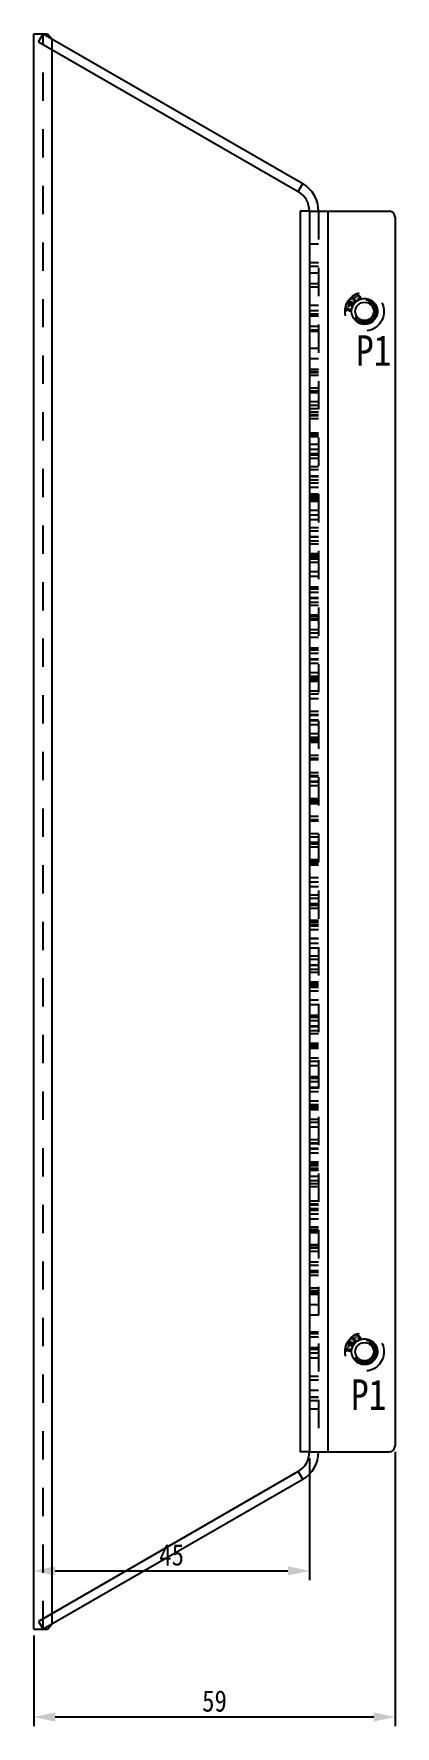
# Model space of a CAD drawing. Header units: millimetres. Extents: x -177 to 18421, y -5017 to 3255.
# Drawn here: x 9887.7 to 9946.7, y 1463.4 to 1740 of the extents above; entities that cross this region are included whole.
import ezdxf

# ---------------------------------------------------------------- set-up
doc = ezdxf.new("R2010")
doc.units = ezdxf.units.MM
doc.header["$LTSCALE"] = 46.255
doc.header["$PDMODE"] = 3
doc.header["$PDSIZE"] = 8
doc.linetypes.add('HIDDEN', pattern=[0.2, 0.1, -0.1])
doc.layers.get('0').update_dxf_attribs({"linetype": 'CONTINUOUS'})
doc.layers.get('Defpoints').update_dxf_attribs({"linetype": 'CONTINUOUS'})
doc.layers.add('02___PRT_ALL_AXES', color=7, linetype='CONTINUOUS')
doc.layers.add('DEFAULT_2', color=8, linetype='HIDDEN')
doc.styles.get("Standard").update_dxf_attribs({"font": 'txt', "width": 0.85})
doc.dimstyles.new('DIMSTYLE_1', dxfattribs={"dimtxt": 3.5, "dimasz": 3.5, "dimexe": 1.5, "dimexo": 1, "dimgap": 0.875, "dimtad": 1, "dimdsep": 46, "dimtxsty": 'Standard', "dimblk": '_FILLED', "dimcen": 0.09, "dimadec": 0, "dimazin": 0, "dimtp": 0.01, "dimtm": 0.01, "dimtfac": 1, "dimtofl": 0, "dimtmove": 0, "dimatfit": 3, "dimldrblk": '_FILLED', "dimfxl": 0, "dimtolj": 1, "dimarcsym": 0})

# ---------------------------------------------------------------- blocks, each defined once
blk = doc.blocks.new('_FILLED')
at = {"color": 0, "linetype": 'ByBlock'}
blk.add_solid([(0, 0), (-1, 0.214), (-1, -0.214)], dxfattribs=at)
blk = doc.blocks.new('*D122')
at = {"color": 0, "linetype": 'Continuous', "lineweight": -2, "transparency": 16777216}
for p, q in [((9946.73, 1508.25), (9946.73, 1463.44)), ((9887.73, 1478.27), (9887.73, 1463.44)), ((9891.23, 1464.94), (9943.23, 1464.94))]:
    blk.add_line(p, q, dxfattribs=at)
at = {"layer": 'Defpoints', "color": 0, "linetype": 'Continuous', "transparency": 16777216}
for p in [(9946.73, 1509.25), (9887.73, 1479.27), (9946.73, 1464.94)]:
    blk.add_point(p, dxfattribs=at)
at = {"color": 0, "linetype": 'Continuous', "lineweight": -2, "transparency": 16777216, "xscale": 3.5, "yscale": 3.5, "zscale": 3.5, "rotation": 180}
blk.add_blockref('_FILLED', (9887.73, 1464.94), dxfattribs=at)
at = {"color": 0, "linetype": 'Continuous', "lineweight": -2, "transparency": 16777216, "xscale": 3.5, "yscale": 3.5, "zscale": 3.5}
blk.add_blockref('_FILLED', (9946.73, 1464.94), dxfattribs=at)
at = {"color": 0, "linetype": 'Continuous', "transparency": 16777216, "insert": (9917.23, 1469.31), "char_height": 3.5, "width": 8.5, "attachment_point": 2}
blk.add_mtext('\\A1;59', dxfattribs=at)
blk = doc.blocks.new('*D123')
at = {"color": 0, "linetype": 'Continuous', "lineweight": -2, "transparency": 16777216}
for p, q in [((9932.73, 1507.25), (9932.73, 1487.31)), ((9887.73, 1480.27), (9887.73, 1490.31)), ((9891.23, 1488.81), (9929.23, 1488.81))]:
    blk.add_line(p, q, dxfattribs=at)
at = {"layer": 'Defpoints', "color": 0, "linetype": 'Continuous', "transparency": 16777216}
for p in [(9932.73, 1508.25), (9932.73, 1488.81), (9887.73, 1479.27)]:
    blk.add_point(p, dxfattribs=at)
at = {"color": 0, "linetype": 'Continuous', "lineweight": -2, "transparency": 16777216, "xscale": 3.5, "yscale": 3.5, "zscale": 3.5, "rotation": 180}
blk.add_blockref('_FILLED', (9887.73, 1488.81), dxfattribs=at)
at = {"color": 0, "linetype": 'Continuous', "lineweight": -2, "transparency": 16777216, "xscale": 3.5, "yscale": 3.5, "zscale": 3.5}
blk.add_blockref('_FILLED', (9932.73, 1488.81), dxfattribs=at)
at = {"color": 0, "linetype": 'Continuous', "transparency": 16777216, "insert": (9910.23, 1493.19), "char_height": 3.5, "width": 8.5, "attachment_point": 2}
blk.add_mtext('\\A1;45', dxfattribs=at)

msp = doc.modelspace()

# ---------------------------------------------------------------- linework, layer by layer
at = {"color": 3, "linetype": 'Continuous'}
for p, q in [((9887.731, 1479.267), (9887.731, 1739.999)), ((9887.731, 1739.999), (9889.231, 1739.999)), ((9888.481, 1738.7), (9930.881, 1714.221)), ((9890.731, 1481.865), (9890.731, 1737.401)), ((9931.231, 1711.016), (9931.231, 1508.25)), ((9932.731, 1711.016), (9931.231, 1711.016)), ((9932.731, 1711.016), (9932.731, 1508.25)), ((9934.231, 1711.016), (9945.731, 1711.016)), ((9935.731, 1711.016), (9935.731, 1508.25)), ((9946.731, 1710.016), (9946.731, 1509.25)), ((9932.731, 1508.25), (9931.231, 1508.25)), ((9934.231, 1508.25), (9945.731, 1508.25)), ((9930.881, 1505.046), (9888.481, 1480.566)), ((9887.731, 1479.267), (9889.231, 1479.267))]:
    msp.add_line(p, q, dxfattribs=at)
at = {"color": 7, "linetype": 'Continuous'}
for p, q in [((9888.481, 1738.7), (9889.231, 1739.999)), ((9889.231, 1739.999), (9931.631, 1715.52)), ((9889.231, 1739.999), (9889.981, 1739.999)), ((9889.981, 1739.999), (9890.731, 1739.133)), ((9930.881, 1714.221), (9931.631, 1715.52)), ((9932.731, 1711.016), (9934.231, 1711.016)), ((9932.731, 1508.25), (9934.231, 1508.25)), ((9930.881, 1505.046), (9931.631, 1503.747)), ((9931.631, 1503.747), (9889.231, 1479.267)), ((9888.481, 1480.566), (9889.231, 1479.267)), ((9889.981, 1479.267), (9890.731, 1480.133)), ((9889.231, 1479.267), (9889.981, 1479.267))]:
    msp.add_line(p, q, dxfattribs=at)
for centre, start, end in [((9929.031, 1711.016), 0, 60), ((9929.031, 1508.25), 300, 0)]:
    msp.add_arc(centre, 5.2, start, end, dxfattribs=at)
at = {"color": 3, "linetype": 'Continuous'}
for centre, radius, start, end in [((9929.031, 1711.016), 3.7, 0, 60), ((9945.731, 1710.016), 1, 0, 90), ((9929.031, 1508.25), 3.7, 300, 0), ((9945.731, 1509.25), 1, 270, 0)]:
    msp.add_arc(centre, radius, start, end, dxfattribs=at)
at = {"layer": '02___PRT_ALL_AXES', "color": 8, "linetype": 'HIDDEN'}
for centre, radius in [((9941.731, 1694.633), 3.175), ((9941.731, 1694.633), 2.11), ((9941.731, 1694.633), 1.91), ((9941.731, 1524.633), 3.175), ((9941.731, 1524.633), 2.11), ((9941.731, 1524.633), 1.91)]:
    msp.add_circle(centre, radius, dxfattribs=at)
at = {"layer": '02___PRT_ALL_AXES', "color": 3, "linetype": 'Continuous'}
for centre in [(9941.731, 1694.633), (9941.731, 1524.633)]:
    msp.add_circle(centre, 2.1, dxfattribs=at)
at = {"layer": '02___PRT_ALL_AXES', "color": 7, "linetype": 'Continuous'}
for centre in [(9941.731, 1694.633), (9941.731, 1524.633)]:
    msp.add_circle(centre, 1.5, dxfattribs=at)
at = {"layer": 'DEFAULT_2', "color": 8, "linetype": 'HIDDEN'}
for p, q in [((9889.231, 1479.267), (9889.231, 1739.999)), ((9890.731, 1737.401), (9890.731, 1739.133)), ((9934.231, 1711.016), (9934.231, 1508.25)), ((9934.231, 1705.633), (9932.731, 1705.633)), ((9932.731, 1702.636), (9934.231, 1702.636)), ((9932.731, 1702.633), (9934.231, 1702.633)), ((9932.731, 1702.05), (9934.231, 1702.05)), ((9932.731, 1700.929), (9934.231, 1700.929)), ((9932.731, 1699.222), (9934.231, 1699.222)), ((9932.731, 1698.636), (9934.231, 1698.636)), ((9932.731, 1698.633), (9934.231, 1698.633)), ((9932.731, 1695.636), (9934.231, 1695.636)), ((9932.731, 1695.633), (9934.231, 1695.633)), ((9939.697, 1695.46), (9938.843, 1695.952)), ((9938.875, 1696.02), (9939.55, 1695.631)), ((9939.55, 1695.631), (9938.956, 1696.175)), ((9939.006, 1696.262), (9939.775, 1696.021)), ((9939.02, 1695.406), (9939.078, 1695.571)), ((9939.12, 1695.37), (9939.02, 1695.406)), ((9939.072, 1696.166), (9939.753, 1695.557)), ((9939.94, 1695.882), (9939.072, 1696.166)), ((9939.078, 1695.571), (9939.179, 1695.535)), ((9939.775, 1696.021), (9939.1, 1696.41)), ((9939.179, 1695.535), (9939.12, 1695.37)), ((9939.142, 1696.472), (9939.996, 1695.979)), ((9939.478, 1696.784), (9939.485, 1696.849)), ((9939.48, 1696.727), (9939.478, 1696.784)), ((9939.506, 1696.664), (9939.48, 1696.727)), ((9939.485, 1696.849), (9939.506, 1696.898)), ((9939.541, 1696.609), (9939.506, 1696.664)), ((9939.586, 1696.652), (9939.541, 1696.609)), ((9939.558, 1696.772), (9939.555, 1696.74)), ((9939.555, 1696.74), (9939.566, 1696.691)), ((9939.589, 1696.831), (9939.558, 1696.772)), ((9939.566, 1696.691), (9939.586, 1696.652)), ((9939.58, 1696.968), (9939.63, 1696.987)), ((9939.643, 1696.882), (9939.589, 1696.831)), ((9939.63, 1696.987), (9939.695, 1696.991)), ((9939.703, 1696.91), (9939.643, 1696.882)), ((9939.695, 1696.991), (9939.752, 1696.986)), ((9939.753, 1695.557), (9939.697, 1695.46)), ((9939.736, 1696.912), (9939.703, 1696.91)), ((9939.783, 1696.898), (9939.736, 1696.912)), ((9939.752, 1696.986), (9939.814, 1696.957)), ((9939.822, 1696.876), (9939.783, 1696.898)), ((9939.814, 1696.957), (9939.867, 1696.919)), ((9939.88, 1696.814), (9939.822, 1696.876)), ((9939.847, 1696.577), (9939.883, 1696.612)), ((9939.906, 1696.516), (9939.847, 1696.577)), ((9939.867, 1696.919), (9939.926, 1696.857)), ((9939.921, 1696.735), (9939.88, 1696.814)), ((9939.883, 1696.612), (9939.923, 1696.679)), ((9939.942, 1696.55), (9939.906, 1696.516)), ((9939.917, 1696.232), (9939.962, 1696.275)), ((9939.984, 1696.179), (9939.917, 1696.232)), ((9939.923, 1696.679), (9939.921, 1696.735)), ((9939.926, 1696.857), (9939.975, 1696.787)), ((9939.996, 1695.979), (9939.94, 1695.882)), ((9940.026, 1696.571), (9939.942, 1696.55)), ((9939.962, 1696.275), (9940.024, 1696.246)), ((9939.975, 1696.787), (9940.001, 1696.724)), ((9940.079, 1696.152), (9939.984, 1696.179)), ((9940.001, 1696.724), (9939.985, 1696.65)), ((9939.985, 1696.65), (9940.065, 1696.638)), ((9940.024, 1696.246), (9940.08, 1696.241)), ((9940.073, 1696.557), (9940.026, 1696.571)), ((9940.065, 1696.638), (9940.127, 1696.609)), ((9940.15, 1696.513), (9940.073, 1696.557)), ((9940.145, 1696.156), (9940.079, 1696.152)), ((9940.08, 1696.241), (9940.14, 1696.269)), ((9940.127, 1696.609), (9940.195, 1696.556)), ((9940.14, 1696.269), (9940.177, 1696.303)), ((9940.144, 1696.959), (9940.292, 1697.052)), ((9940.2, 1696.869), (9940.144, 1696.959)), ((9940.223, 1696.2), (9940.145, 1696.156)), ((9940.179, 1696.482), (9940.15, 1696.513)), ((9940.177, 1696.303), (9940.207, 1696.362)), ((9940.205, 1696.419), (9940.179, 1696.482)), ((9940.195, 1696.556), (9940.224, 1696.525)), ((9940.349, 1696.961), (9940.2, 1696.869)), ((9940.207, 1696.362), (9940.205, 1696.419)), ((9940.241, 1696.218), (9940.223, 1696.2)), ((9940.224, 1696.525), (9940.274, 1696.455)), ((9940.29, 1696.293), (9940.241, 1696.218)), ((9940.274, 1696.455), (9940.296, 1696.359)), ((9940.296, 1696.359), (9940.29, 1696.293)), ((9940.292, 1697.052), (9940.349, 1696.961)), ((9940.381, 1697.398), (9940.344, 1697.489)), ((9940.903, 1697.034), (9940.381, 1697.398)), ((9940.798, 1697.565), (9940.473, 1697.435)), ((9940.473, 1697.435), (9940.938, 1697.117)), ((9940.638, 1696.79), (9940.696, 1696.814)), ((9940.681, 1696.716), (9940.638, 1696.79)), ((9940.759, 1696.656), (9940.681, 1696.716)), ((9940.696, 1696.814), (9940.742, 1696.764)), ((9940.742, 1696.764), (9940.793, 1696.738)), ((9940.821, 1696.635), (9940.759, 1696.656)), ((9940.762, 1697.657), (9940.798, 1697.565)), ((9940.793, 1696.738), (9940.859, 1696.742)), ((9940.91, 1696.647), (9940.821, 1696.635)), ((9940.859, 1696.742), (9940.905, 1696.76)), ((9940.958, 1696.965), (9940.903, 1697.034)), ((9940.905, 1696.76), (9940.956, 1696.803)), ((9940.957, 1696.666), (9940.91, 1696.647)), ((9940.938, 1697.117), (9940.985, 1697.067)), ((9940.956, 1696.803), (9940.975, 1696.857)), ((9941.018, 1696.714), (9940.957, 1696.666)), ((9940.974, 1696.925), (9940.958, 1696.965)), ((9940.975, 1696.857), (9940.974, 1696.925)), ((9940.985, 1697.067), (9941.028, 1696.993)), ((9941.049, 1696.772), (9941.018, 1696.714)), ((9941.028, 1696.993), (9941.044, 1696.953)), ((9941.044, 1696.953), (9941.064, 1696.869)), ((9941.064, 1696.869), (9941.049, 1696.772)), ((9932.731, 1694.808), (9934.231, 1694.808)), ((9932.731, 1694.222), (9934.231, 1694.222)), ((9932.731, 1693.929), (9934.231, 1693.929)), ((9938.582, 1694.85), (9938.568, 1694.913)), ((9938.579, 1695.015), (9938.606, 1695.074)), ((9938.639, 1694.781), (9938.582, 1694.85)), ((9938.606, 1695.074), (9938.654, 1695.119)), ((9938.741, 1694.732), (9938.639, 1694.781)), ((9938.654, 1695.119), (9938.744, 1695.159)), ((9938.705, 1695), (9938.695, 1694.901)), ((9938.695, 1694.901), (9938.711, 1694.849)), ((9938.732, 1695.048), (9938.705, 1695)), ((9938.711, 1694.849), (9938.77, 1694.805)), ((9938.778, 1695.08), (9938.732, 1695.048)), ((9938.824, 1694.711), (9938.741, 1694.732)), ((9938.744, 1695.159), (9938.831, 1695.175)), ((9938.77, 1694.805), (9938.832, 1694.785)), ((9938.844, 1695.098), (9938.778, 1695.08)), ((9938.832, 1694.785), (9938.824, 1694.711)), ((9938.831, 1695.175), (9938.937, 1695.164)), ((9938.908, 1695.092), (9938.844, 1695.098)), ((9938.969, 1695.06), (9938.908, 1695.092)), ((9938.937, 1695.164), (9939.019, 1695.13)), ((9939.007, 1695.018), (9938.969, 1695.06)), ((9939.023, 1694.966), (9939.007, 1695.018)), ((9939.015, 1694.892), (9939.023, 1694.966)), ((9939.031, 1694.84), (9939.015, 1694.892)), ((9939.019, 1695.13), (9939.098, 1695.071)), ((9939.068, 1694.785), (9939.031, 1694.84)), ((9939.147, 1694.727), (9939.068, 1694.785)), ((9939.098, 1695.071), (9939.135, 1695.017)), ((9939.135, 1695.017), (9939.15, 1694.953)), ((9939.15, 1694.953), (9939.142, 1694.878)), ((9939.142, 1694.878), (9939.159, 1694.839)), ((9939.23, 1694.705), (9939.147, 1694.727)), ((9939.159, 1694.839), (9939.197, 1694.797)), ((9939.197, 1694.797), (9939.259, 1694.778)), ((9939.315, 1694.696), (9939.23, 1694.705)), ((9939.259, 1694.778), (9939.302, 1694.773)), ((9939.302, 1694.773), (9939.366, 1694.779)), ((9939.401, 1694.7), (9939.315, 1694.696)), ((9939.348, 1695.007), (9939.356, 1695.082)), ((9939.389, 1694.99), (9939.348, 1695.007)), ((9939.356, 1695.082), (9939.418, 1695.062)), ((9939.366, 1694.779), (9939.413, 1694.811)), ((9939.429, 1694.961), (9939.389, 1694.99)), ((9939.491, 1694.74), (9939.401, 1694.7)), ((9939.413, 1694.811), (9939.438, 1694.847)), ((9939.418, 1695.062), (9939.499, 1695.016)), ((9939.446, 1694.921), (9939.429, 1694.961)), ((9939.438, 1694.847), (9939.446, 1694.921)), ((9939.538, 1694.786), (9939.491, 1694.74)), ((9939.499, 1695.016), (9939.557, 1694.96)), ((9939.565, 1694.833), (9939.538, 1694.786)), ((9939.557, 1694.96), (9939.571, 1694.895)), ((9939.571, 1694.895), (9939.565, 1694.833)), ((9932.731, 1692.222), (9934.231, 1692.222)), ((9932.731, 1691.636), (9934.231, 1691.636)), ((9932.731, 1691.633), (9934.231, 1691.633)), ((9932.731, 1691.394), (9934.231, 1691.394)), ((9932.731, 1688.636), (9934.231, 1688.636)), ((9932.731, 1688.633), (9934.231, 1688.633)), ((9932.731, 1686.929), (9934.231, 1686.929)), ((9932.731, 1685.222), (9934.231, 1685.222)), ((9932.731, 1684.808), (9934.231, 1684.808)), ((9932.731, 1684.636), (9934.231, 1684.636)), ((9932.731, 1684.633), (9934.231, 1684.633)), ((9932.731, 1684.222), (9934.231, 1684.222)), ((9932.731, 1682.136), (9934.231, 1682.136)), ((9932.731, 1681.636), (9934.231, 1681.636)), ((9932.731, 1681.633), (9934.231, 1681.633)), ((9932.731, 1681.394), (9934.231, 1681.394)), ((9932.731, 1679.929), (9934.231, 1679.929)), ((9932.731, 1679.308), (9934.231, 1679.308)), ((9934.231, 1678.722), (9932.731, 1678.722)), ((9932.731, 1678.222), (9934.231, 1678.222)), ((9934.231, 1677.722), (9932.731, 1677.722)), ((9932.731, 1677.636), (9934.231, 1677.636)), ((9932.731, 1677.633), (9934.231, 1677.633)), ((9932.731, 1677.136), (9934.231, 1677.136)), ((9932.731, 1674.808), (9934.231, 1674.808)), ((9932.731, 1674.636), (9934.231, 1674.636)), ((9932.731, 1674.633), (9934.231, 1674.633)), ((9932.731, 1674.308), (9934.231, 1674.308)), ((9932.731, 1674.222), (9934.231, 1674.222)), ((9932.731, 1672.929), (9934.231, 1672.929)), ((9932.731, 1672.136), (9934.231, 1672.136)), ((9932.731, 1671.394), (9934.231, 1671.394)), ((9932.731, 1671.222), (9934.231, 1671.222)), ((9932.731, 1670.636), (9934.231, 1670.636)), ((9932.731, 1670.633), (9934.231, 1670.633)), ((9932.731, 1669.308), (9934.231, 1669.308)), ((9934.231, 1668.722), (9932.731, 1668.722)), ((9934.231, 1667.722), (9932.731, 1667.722)), ((9932.731, 1667.636), (9934.231, 1667.636)), ((9932.731, 1667.633), (9934.231, 1667.633)), ((9932.731, 1667.136), (9934.231, 1667.136)), ((9932.731, 1666.636), (9934.231, 1666.636)), ((9932.731, 1665.929), (9934.231, 1665.929)), ((9932.731, 1664.808), (9934.231, 1664.808)), ((9932.731, 1664.636), (9934.231, 1664.636)), ((9932.731, 1664.308), (9934.231, 1664.308)), ((9932.731, 1664.222), (9934.231, 1664.222)), ((9932.731, 1663.929), (9934.231, 1663.929)), ((9932.731, 1663.636), (9934.231, 1663.636)), ((9932.731, 1663.633), (9934.231, 1663.633)), ((9932.731, 1662.136), (9934.231, 1662.136)), ((9932.731, 1661.394), (9934.231, 1661.394)), ((9932.731, 1660.633), (9934.231, 1660.633)), ((9932.731, 1659.308), (9934.231, 1659.308)), ((9934.231, 1658.722), (9932.731, 1658.722)), ((9932.731, 1657.879), (9934.231, 1657.879)), ((9934.231, 1657.722), (9932.731, 1657.722)), ((9932.731, 1657.136), (9934.231, 1657.136)), ((9932.731, 1656.633), (9934.231, 1656.633)), ((9932.731, 1655.05), (9934.231, 1655.05)), ((9932.731, 1654.808), (9934.231, 1654.808)), ((9932.731, 1654.465), (9934.231, 1654.465)), ((9932.731, 1654.308), (9934.231, 1654.308)), ((9932.731, 1654.222), (9934.231, 1654.222)), ((9932.731, 1653.633), (9934.231, 1653.633)), ((9932.731, 1652.136), (9934.231, 1652.136)), ((9932.731, 1651.394), (9934.231, 1651.394)), ((9932.731, 1649.633), (9934.231, 1649.633)), ((9932.731, 1649.308), (9934.231, 1649.308)), ((9934.231, 1648.722), (9932.731, 1648.722)), ((9932.731, 1647.879), (9934.231, 1647.879)), ((9934.231, 1647.722), (9932.731, 1647.722)), ((9932.731, 1647.136), (9934.231, 1647.136)), ((9932.731, 1646.633), (9934.231, 1646.633)), ((9932.731, 1645.05), (9934.231, 1645.05)), ((9932.731, 1644.808), (9934.231, 1644.808)), ((9932.731, 1644.465), (9934.231, 1644.465)), ((9932.731, 1644.308), (9934.231, 1644.308)), ((9932.731, 1644.222), (9934.231, 1644.222)), ((9932.731, 1642.633), (9934.231, 1642.633)), ((9932.731, 1642.136), (9934.231, 1642.136)), ((9932.731, 1641.394), (9934.231, 1641.394)), ((9932.731, 1639.633), (9934.231, 1639.633)), ((9932.731, 1639.308), (9934.231, 1639.308)), ((9934.231, 1638.722), (9932.731, 1638.722)), ((9932.731, 1637.879), (9934.231, 1637.879)), ((9934.231, 1637.722), (9932.731, 1637.722)), ((9932.731, 1637.136), (9934.231, 1637.136)), ((9932.731, 1635.633), (9934.231, 1635.633)), ((9932.731, 1635.05), (9934.231, 1635.05)), ((9932.731, 1634.808), (9934.231, 1634.808)), ((9932.731, 1634.465), (9934.231, 1634.465)), ((9932.731, 1634.308), (9934.231, 1634.308)), ((9932.731, 1634.222), (9934.231, 1634.222)), ((9932.731, 1632.633), (9934.231, 1632.633)), ((9932.731, 1632.136), (9934.231, 1632.136)), ((9932.731, 1631.394), (9934.231, 1631.394)), ((9932.731, 1629.308), (9934.231, 1629.308)), ((9934.231, 1628.722), (9932.731, 1628.722)), ((9932.731, 1628.633), (9934.231, 1628.633)), ((9932.731, 1627.879), (9934.231, 1627.879)), ((9934.231, 1627.722), (9932.731, 1627.722)), ((9932.731, 1627.136), (9934.231, 1627.136)), ((9932.731, 1625.633), (9934.231, 1625.633)), ((9932.731, 1625.05), (9934.231, 1625.05)), ((9932.731, 1624.808), (9934.231, 1624.808)), ((9932.731, 1624.465), (9934.231, 1624.465)), ((9932.731, 1624.308), (9934.231, 1624.308)), ((9932.731, 1624.222), (9934.231, 1624.222)), ((9932.731, 1622.136), (9934.231, 1622.136)), ((9932.731, 1621.633), (9934.231, 1621.633)), ((9932.731, 1621.394), (9934.231, 1621.394)), ((9932.731, 1619.308), (9934.231, 1619.308)), ((9934.231, 1618.722), (9932.731, 1618.722)), ((9932.731, 1618.633), (9934.231, 1618.633)), ((9932.731, 1617.879), (9934.231, 1617.879)), ((9934.231, 1617.722), (9932.731, 1617.722)), ((9932.731, 1617.136), (9934.231, 1617.136)), ((9932.731, 1615.05), (9934.231, 1615.05)), ((9932.731, 1614.808), (9934.231, 1614.808)), ((9932.731, 1614.633), (9934.231, 1614.633)), ((9932.731, 1614.465), (9934.231, 1614.465)), ((9932.731, 1614.308), (9934.231, 1614.308)), ((9932.731, 1614.222), (9934.231, 1614.222)), ((9932.731, 1612.136), (9934.231, 1612.136)), ((9932.731, 1611.633), (9934.231, 1611.633)), ((9932.731, 1611.394), (9934.231, 1611.394)), ((9932.731, 1609.308), (9934.231, 1609.308)), ((9934.231, 1608.722), (9932.731, 1608.722)), ((9932.731, 1607.879), (9934.231, 1607.879)), ((9934.231, 1607.722), (9932.731, 1607.722)), ((9932.731, 1607.633), (9934.231, 1607.633)), ((9932.731, 1607.136), (9934.231, 1607.136)), ((9932.731, 1605.05), (9934.231, 1605.05)), ((9932.731, 1604.808), (9934.231, 1604.808)), ((9932.731, 1604.633), (9934.231, 1604.633)), ((9932.731, 1604.465), (9934.231, 1604.465)), ((9932.731, 1604.308), (9934.231, 1604.308)), ((9932.731, 1604.222), (9934.231, 1604.222)), ((9932.731, 1602.136), (9934.231, 1602.136)), ((9932.731, 1601.394), (9934.231, 1601.394)), ((9932.731, 1600.633), (9934.231, 1600.633)), ((9932.731, 1599.308), (9934.231, 1599.308)), ((9934.231, 1598.722), (9932.731, 1598.722)), ((9932.731, 1597.879), (9934.231, 1597.879)), ((9934.231, 1597.722), (9932.731, 1597.722)), ((9932.731, 1597.633), (9934.231, 1597.633)), ((9932.731, 1597.136), (9934.231, 1597.136)), ((9932.731, 1595.133), (9934.231, 1595.133)), ((9932.731, 1595.05), (9934.231, 1595.05)), ((9932.731, 1594.808), (9934.231, 1594.808)), ((9932.731, 1594.465), (9934.231, 1594.465)), ((9932.731, 1594.308), (9934.231, 1594.308)), ((9932.731, 1594.222), (9934.231, 1594.222)), ((9932.731, 1593.633), (9934.231, 1593.633)), ((9932.731, 1592.136), (9934.231, 1592.136)), ((9934.231, 1592.133), (9932.731, 1592.133)), ((9932.731, 1591.394), (9934.231, 1591.394)), ((9932.731, 1590.633), (9934.231, 1590.633)), ((9932.731, 1589.308), (9934.231, 1589.308)), ((9934.231, 1588.722), (9932.731, 1588.722)), ((9932.731, 1587.879), (9934.231, 1587.879)), ((9934.231, 1587.722), (9932.731, 1587.722)), ((9932.731, 1587.136), (9934.231, 1587.136)), ((9932.731, 1586.633), (9934.231, 1586.633)), ((9932.731, 1585.05), (9934.231, 1585.05)), ((9932.731, 1584.808), (9934.231, 1584.808)), ((9932.731, 1584.465), (9934.231, 1584.465)), ((9932.731, 1584.308), (9934.231, 1584.308)), ((9932.731, 1584.222), (9934.231, 1584.222)), ((9932.731, 1583.633), (9934.231, 1583.633)), ((9932.731, 1582.136), (9934.231, 1582.136)), ((9932.731, 1581.394), (9934.231, 1581.394)), ((9932.731, 1579.633), (9934.231, 1579.633)), ((9932.731, 1579.308), (9934.231, 1579.308)), ((9934.231, 1578.722), (9932.731, 1578.722)), ((9932.731, 1577.879), (9934.231, 1577.879)), ((9934.231, 1577.722), (9932.731, 1577.722)), ((9932.731, 1577.136), (9934.231, 1577.136)), ((9932.731, 1576.633), (9934.231, 1576.633)), ((9932.731, 1575.05), (9934.231, 1575.05)), ((9932.731, 1574.808), (9934.231, 1574.808)), ((9932.731, 1574.465), (9934.231, 1574.465)), ((9932.731, 1574.308), (9934.231, 1574.308)), ((9932.731, 1574.222), (9934.231, 1574.222)), ((9932.731, 1572.633), (9934.231, 1572.633)), ((9932.731, 1572.136), (9934.231, 1572.136)), ((9932.731, 1571.394), (9934.231, 1571.394)), ((9932.731, 1569.633), (9934.231, 1569.633)), ((9932.731, 1569.308), (9934.231, 1569.308)), ((9934.231, 1568.722), (9932.731, 1568.722)), ((9932.731, 1567.879), (9934.231, 1567.879)), ((9934.231, 1567.722), (9932.731, 1567.722)), ((9932.731, 1567.136), (9934.231, 1567.136)), ((9932.731, 1565.633), (9934.231, 1565.633)), ((9932.731, 1565.05), (9934.231, 1565.05)), ((9932.731, 1564.808), (9934.231, 1564.808)), ((9932.731, 1564.465), (9934.231, 1564.465)), ((9932.731, 1564.308), (9934.231, 1564.308)), ((9932.731, 1564.222), (9934.231, 1564.222)), ((9932.731, 1562.633), (9934.231, 1562.633)), ((9932.731, 1562.136), (9934.231, 1562.136)), ((9932.731, 1561.394), (9934.231, 1561.394)), ((9932.731, 1559.308), (9934.231, 1559.308)), ((9934.231, 1558.722), (9932.731, 1558.722)), ((9932.731, 1558.633), (9934.231, 1558.633)), ((9932.731, 1557.879), (9934.231, 1557.879)), ((9934.231, 1557.722), (9932.731, 1557.722)), ((9932.731, 1557.136), (9934.231, 1557.136)), ((9932.731, 1555.636), (9934.231, 1555.636)), ((9932.731, 1555.633), (9934.231, 1555.633)), ((9932.731, 1555.343), (9934.231, 1555.343)), ((9932.731, 1555.05), (9934.231, 1555.05)), ((9932.731, 1554.636), (9934.231, 1554.636)), ((9932.731, 1554.465), (9934.231, 1554.465)), ((9932.731, 1554.308), (9934.231, 1554.308)), ((9932.731, 1553.343), (9934.231, 1553.343)), ((9932.731, 1552.636), (9934.231, 1552.636)), ((9932.731, 1552.136), (9934.231, 1552.136)), ((9932.731, 1551.636), (9934.231, 1551.636)), ((9932.731, 1551.633), (9934.231, 1551.633)), ((9932.731, 1549.308), (9934.231, 1549.308)), ((9934.231, 1548.722), (9932.731, 1548.722)), ((9932.731, 1548.636), (9934.231, 1548.636)), ((9932.731, 1548.633), (9934.231, 1548.633)), ((9932.731, 1548.05), (9934.231, 1548.05)), ((9932.731, 1547.879), (9934.231, 1547.879)), ((9934.231, 1547.722), (9932.731, 1547.722)), ((9932.731, 1547.136), (9934.231, 1547.136)), ((9932.731, 1546.343), (9934.231, 1546.343)), ((9932.731, 1545.05), (9934.231, 1545.05)), ((9932.731, 1544.636), (9934.231, 1544.636)), ((9932.731, 1544.633), (9934.231, 1544.633)), ((9932.731, 1544.465), (9934.231, 1544.465)), ((9932.731, 1544.308), (9934.231, 1544.308)), ((9934.231, 1544.033), (9932.731, 1544.033)), ((9932.731, 1542.136), (9934.231, 1542.136)), ((9932.731, 1542.033), (9934.231, 1542.033)), ((9932.731, 1541.636), (9934.231, 1541.636)), ((9932.731, 1541.633), (9934.231, 1541.633)), ((9932.731, 1541.05), (9934.231, 1541.05)), ((9932.731, 1539.343), (9934.231, 1539.343)), ((9932.731, 1539.308), (9934.231, 1539.308)), ((9934.231, 1538.722), (9932.731, 1538.722)), ((9932.731, 1537.879), (9934.231, 1537.879)), ((9934.231, 1537.722), (9932.731, 1537.722)), ((9932.731, 1537.636), (9934.231, 1537.636)), ((9932.731, 1537.633), (9934.231, 1537.633)), ((9932.731, 1537.136), (9934.231, 1537.136)), ((9932.731, 1535.05), (9934.231, 1535.05)), ((9932.731, 1534.636), (9934.231, 1534.636)), ((9932.731, 1534.633), (9934.231, 1534.633)), ((9932.731, 1534.465), (9934.231, 1534.465)), ((9932.731, 1534.308), (9934.231, 1534.308)), ((9932.731, 1534.05), (9934.231, 1534.05)), ((9932.731, 1532.343), (9934.231, 1532.343)), ((9932.731, 1530.636), (9934.231, 1530.636)), ((9932.731, 1530.633), (9934.231, 1530.633)), ((9932.731, 1527.879), (9934.231, 1527.879)), ((9932.731, 1527.636), (9934.231, 1527.636)), ((9932.731, 1527.633), (9934.231, 1527.633)), ((9932.731, 1527.05), (9934.231, 1527.05)), ((9939.478, 1526.784), (9939.485, 1526.849)), ((9939.48, 1526.727), (9939.478, 1526.784)), ((9939.506, 1526.664), (9939.48, 1526.727)), ((9939.485, 1526.849), (9939.506, 1526.898)), ((9939.541, 1526.609), (9939.506, 1526.664)), ((9939.586, 1526.652), (9939.541, 1526.609)), ((9939.558, 1526.772), (9939.555, 1526.74)), ((9939.555, 1526.74), (9939.566, 1526.691)), ((9939.589, 1526.831), (9939.558, 1526.772)), ((9939.566, 1526.691), (9939.586, 1526.652)), ((9939.58, 1526.968), (9939.63, 1526.987)), ((9939.643, 1526.882), (9939.589, 1526.831)), ((9939.63, 1526.987), (9939.695, 1526.991)), ((9939.703, 1526.91), (9939.643, 1526.882)), ((9939.695, 1526.991), (9939.752, 1526.986)), ((9939.736, 1526.912), (9939.703, 1526.91)), ((9939.783, 1526.898), (9939.736, 1526.912)), ((9939.752, 1526.986), (9939.814, 1526.957)), ((9939.822, 1526.876), (9939.783, 1526.898)), ((9939.814, 1526.957), (9939.867, 1526.919)), ((9939.88, 1526.814), (9939.822, 1526.876)), ((9939.867, 1526.919), (9939.926, 1526.857)), ((9939.921, 1526.735), (9939.88, 1526.814)), ((9939.883, 1526.612), (9939.923, 1526.679)), ((9939.923, 1526.679), (9939.921, 1526.735)), ((9939.926, 1526.857), (9939.975, 1526.787)), ((9939.975, 1526.787), (9940.001, 1526.724)), ((9940.001, 1526.724), (9939.985, 1526.65)), ((9939.985, 1526.65), (9940.065, 1526.638)), ((9940.065, 1526.638), (9940.127, 1526.609)), ((9940.144, 1526.959), (9940.292, 1527.052)), ((9940.2, 1526.869), (9940.144, 1526.959)), ((9940.349, 1526.961), (9940.2, 1526.869)), ((9940.292, 1527.052), (9940.349, 1526.961)), ((9940.381, 1527.398), (9940.344, 1527.489)), ((9940.903, 1527.034), (9940.381, 1527.398)), ((9940.798, 1527.565), (9940.473, 1527.435)), ((9940.473, 1527.435), (9940.938, 1527.117)), ((9940.638, 1526.79), (9940.696, 1526.814)), ((9940.681, 1526.716), (9940.638, 1526.79)), ((9940.759, 1526.656), (9940.681, 1526.716)), ((9940.696, 1526.814), (9940.742, 1526.764)), ((9940.742, 1526.764), (9940.793, 1526.738)), ((9940.821, 1526.635), (9940.759, 1526.656)), ((9940.762, 1527.657), (9940.798, 1527.565)), ((9940.793, 1526.738), (9940.859, 1526.742)), ((9940.91, 1526.647), (9940.821, 1526.635)), ((9940.859, 1526.742), (9940.905, 1526.76)), ((9940.958, 1526.965), (9940.903, 1527.034)), ((9940.905, 1526.76), (9940.956, 1526.803)), ((9940.957, 1526.666), (9940.91, 1526.647)), ((9940.938, 1527.117), (9940.985, 1527.067)), ((9940.956, 1526.803), (9940.975, 1526.857)), ((9941.018, 1526.714), (9940.957, 1526.666)), ((9940.974, 1526.925), (9940.958, 1526.965)), ((9940.975, 1526.857), (9940.974, 1526.925)), ((9940.985, 1527.067), (9941.028, 1526.993)), ((9941.049, 1526.772), (9941.018, 1526.714)), ((9941.028, 1526.993), (9941.044, 1526.953)), ((9941.044, 1526.953), (9941.064, 1526.869)), ((9941.064, 1526.869), (9941.049, 1526.772)), ((9932.731, 1525.343), (9934.231, 1525.343)), ((9932.731, 1525.05), (9934.231, 1525.05)), ((9932.731, 1524.465), (9934.231, 1524.465)), ((9938.582, 1524.85), (9938.568, 1524.913)), ((9938.579, 1525.015), (9938.606, 1525.074)), ((9938.639, 1524.781), (9938.582, 1524.85)), ((9938.606, 1525.074), (9938.654, 1525.119)), ((9938.741, 1524.732), (9938.639, 1524.781)), ((9938.654, 1525.119), (9938.744, 1525.159)), ((9938.705, 1525), (9938.695, 1524.901)), ((9938.695, 1524.901), (9938.711, 1524.849)), ((9938.732, 1525.048), (9938.705, 1525)), ((9938.711, 1524.849), (9938.77, 1524.805)), ((9938.778, 1525.08), (9938.732, 1525.048)), ((9938.824, 1524.711), (9938.741, 1524.732)), ((9938.744, 1525.159), (9938.831, 1525.175)), ((9938.77, 1524.805), (9938.832, 1524.785)), ((9938.844, 1525.098), (9938.778, 1525.08)), ((9938.832, 1524.785), (9938.824, 1524.711)), ((9938.831, 1525.175), (9938.937, 1525.164)), ((9939.697, 1525.46), (9938.843, 1525.952)), ((9938.908, 1525.092), (9938.844, 1525.098)), ((9938.875, 1526.02), (9939.55, 1525.631)), ((9938.969, 1525.06), (9938.908, 1525.092)), ((9938.937, 1525.164), (9939.019, 1525.13)), ((9939.55, 1525.631), (9938.956, 1526.175)), ((9939.007, 1525.018), (9938.969, 1525.06)), ((9939.006, 1526.262), (9939.775, 1526.021)), ((9939.023, 1524.966), (9939.007, 1525.018)), ((9939.015, 1524.892), (9939.023, 1524.966)), ((9939.031, 1524.84), (9939.015, 1524.892)), ((9939.019, 1525.13), (9939.098, 1525.071)), ((9939.02, 1525.406), (9939.078, 1525.571)), ((9939.12, 1525.37), (9939.02, 1525.406)), ((9939.068, 1524.785), (9939.031, 1524.84)), ((9939.147, 1524.727), (9939.068, 1524.785)), ((9939.072, 1526.166), (9939.753, 1525.557)), ((9939.94, 1525.882), (9939.072, 1526.166)), ((9939.078, 1525.571), (9939.179, 1525.535)), ((9939.098, 1525.071), (9939.135, 1525.017)), ((9939.775, 1526.021), (9939.1, 1526.41)), ((9939.179, 1525.535), (9939.12, 1525.37)), ((9939.135, 1525.017), (9939.15, 1524.953)), ((9939.142, 1526.472), (9939.996, 1525.979)), ((9939.15, 1524.953), (9939.142, 1524.878)), ((9939.142, 1524.878), (9939.159, 1524.839)), ((9939.23, 1524.705), (9939.147, 1524.727)), ((9939.159, 1524.839), (9939.197, 1524.797)), ((9939.197, 1524.797), (9939.259, 1524.778)), ((9939.315, 1524.696), (9939.23, 1524.705)), ((9939.259, 1524.778), (9939.302, 1524.773)), ((9939.302, 1524.773), (9939.366, 1524.779)), ((9939.401, 1524.7), (9939.315, 1524.696)), ((9939.348, 1525.007), (9939.356, 1525.082)), ((9939.389, 1524.99), (9939.348, 1525.007)), ((9939.356, 1525.082), (9939.418, 1525.062)), ((9939.366, 1524.779), (9939.413, 1524.811)), ((9939.429, 1524.961), (9939.389, 1524.99)), ((9939.491, 1524.74), (9939.401, 1524.7)), ((9939.413, 1524.811), (9939.438, 1524.847)), ((9939.418, 1525.062), (9939.499, 1525.016)), ((9939.446, 1524.921), (9939.429, 1524.961)), ((9939.438, 1524.847), (9939.446, 1524.921)), ((9939.538, 1524.786), (9939.491, 1524.74)), ((9939.499, 1525.016), (9939.557, 1524.96)), ((9939.565, 1524.833), (9939.538, 1524.786)), ((9939.557, 1524.96), (9939.571, 1524.895)), ((9939.571, 1524.895), (9939.565, 1524.833)), ((9939.753, 1525.557), (9939.697, 1525.46)), ((9939.847, 1526.577), (9939.883, 1526.612)), ((9939.906, 1526.516), (9939.847, 1526.577)), ((9939.942, 1526.55), (9939.906, 1526.516)), ((9939.917, 1526.232), (9939.962, 1526.275)), ((9939.984, 1526.179), (9939.917, 1526.232)), ((9939.996, 1525.979), (9939.94, 1525.882)), ((9940.026, 1526.571), (9939.942, 1526.55)), ((9939.962, 1526.275), (9940.024, 1526.246)), ((9940.079, 1526.152), (9939.984, 1526.179)), ((9940.024, 1526.246), (9940.08, 1526.241)), ((9940.073, 1526.557), (9940.026, 1526.571)), ((9940.15, 1526.513), (9940.073, 1526.557)), ((9940.145, 1526.156), (9940.079, 1526.152)), ((9940.08, 1526.241), (9940.14, 1526.269)), ((9940.127, 1526.609), (9940.195, 1526.556)), ((9940.14, 1526.269), (9940.177, 1526.303)), ((9940.223, 1526.2), (9940.145, 1526.156)), ((9940.179, 1526.482), (9940.15, 1526.513)), ((9940.177, 1526.303), (9940.207, 1526.362)), ((9940.205, 1526.419), (9940.179, 1526.482)), ((9940.195, 1526.556), (9940.224, 1526.525)), ((9940.207, 1526.362), (9940.205, 1526.419)), ((9940.241, 1526.218), (9940.223, 1526.2)), ((9940.224, 1526.525), (9940.274, 1526.455)), ((9940.29, 1526.293), (9940.241, 1526.218)), ((9940.274, 1526.455), (9940.296, 1526.359)), ((9940.296, 1526.359), (9940.29, 1526.293)), ((9932.731, 1523.636), (9934.231, 1523.636)), ((9932.731, 1523.633), (9934.231, 1523.633)), ((9932.731, 1520.636), (9934.231, 1520.636)), ((9932.731, 1520.633), (9934.231, 1520.633)), ((9932.731, 1520.05), (9934.231, 1520.05)), ((9932.731, 1518.343), (9934.231, 1518.343)), ((9932.731, 1517.233), (9934.231, 1517.233)), ((9932.731, 1517.222), (9934.231, 1517.222)), ((9932.731, 1516.636), (9934.231, 1516.636)), ((9932.731, 1516.633), (9934.231, 1516.633)), ((9934.231, 1515.233), (9932.731, 1515.233)), ((9890.731, 1480.133), (9890.731, 1481.865))]:
    msp.add_line(p, q, dxfattribs=at)
for centre in [(9941.731, 1694.633), (9941.731, 1524.633)]:
    msp.add_circle(centre, 1.8, dxfattribs=at)

# ---------------------------------------------------------------- texts
at = {"color": 2, "linetype": 'Continuous', "char_height": 5, "width": 8.5, "attachment_point": 1, "line_spacing_factor": 0.9}
for insert in [(9940.337, 1690.747), (9939.521, 1520.111)]:
    msp.add_mtext('P1', dxfattribs=dict(at, insert=insert))

# ---------------------------------------------------------------- dimensions: what is measured, and where the dimension line sits
at = {"color": 2, "linetype": 'Continuous'}
for base, p2, picture, middle in [((9946.731, 1464.938), (9946.731, 1509.25), '*D122', (9917.231, 1464.938)), ((9932.731, 1488.812), (9932.731, 1508.25), '*D123', (9910.231, 1488.812))]:
    dim = msp.add_linear_dim(base=base, p1=(9887.731, 1479.267), p2=p2, dimstyle='DIMSTYLE_1', dxfattribs=at)
    dim.commit()
    dim.dimension.update_dxf_attribs({"geometry": picture, "text_midpoint": middle, "dimtype": 160})

doc.saveas('drawing.dxf')
